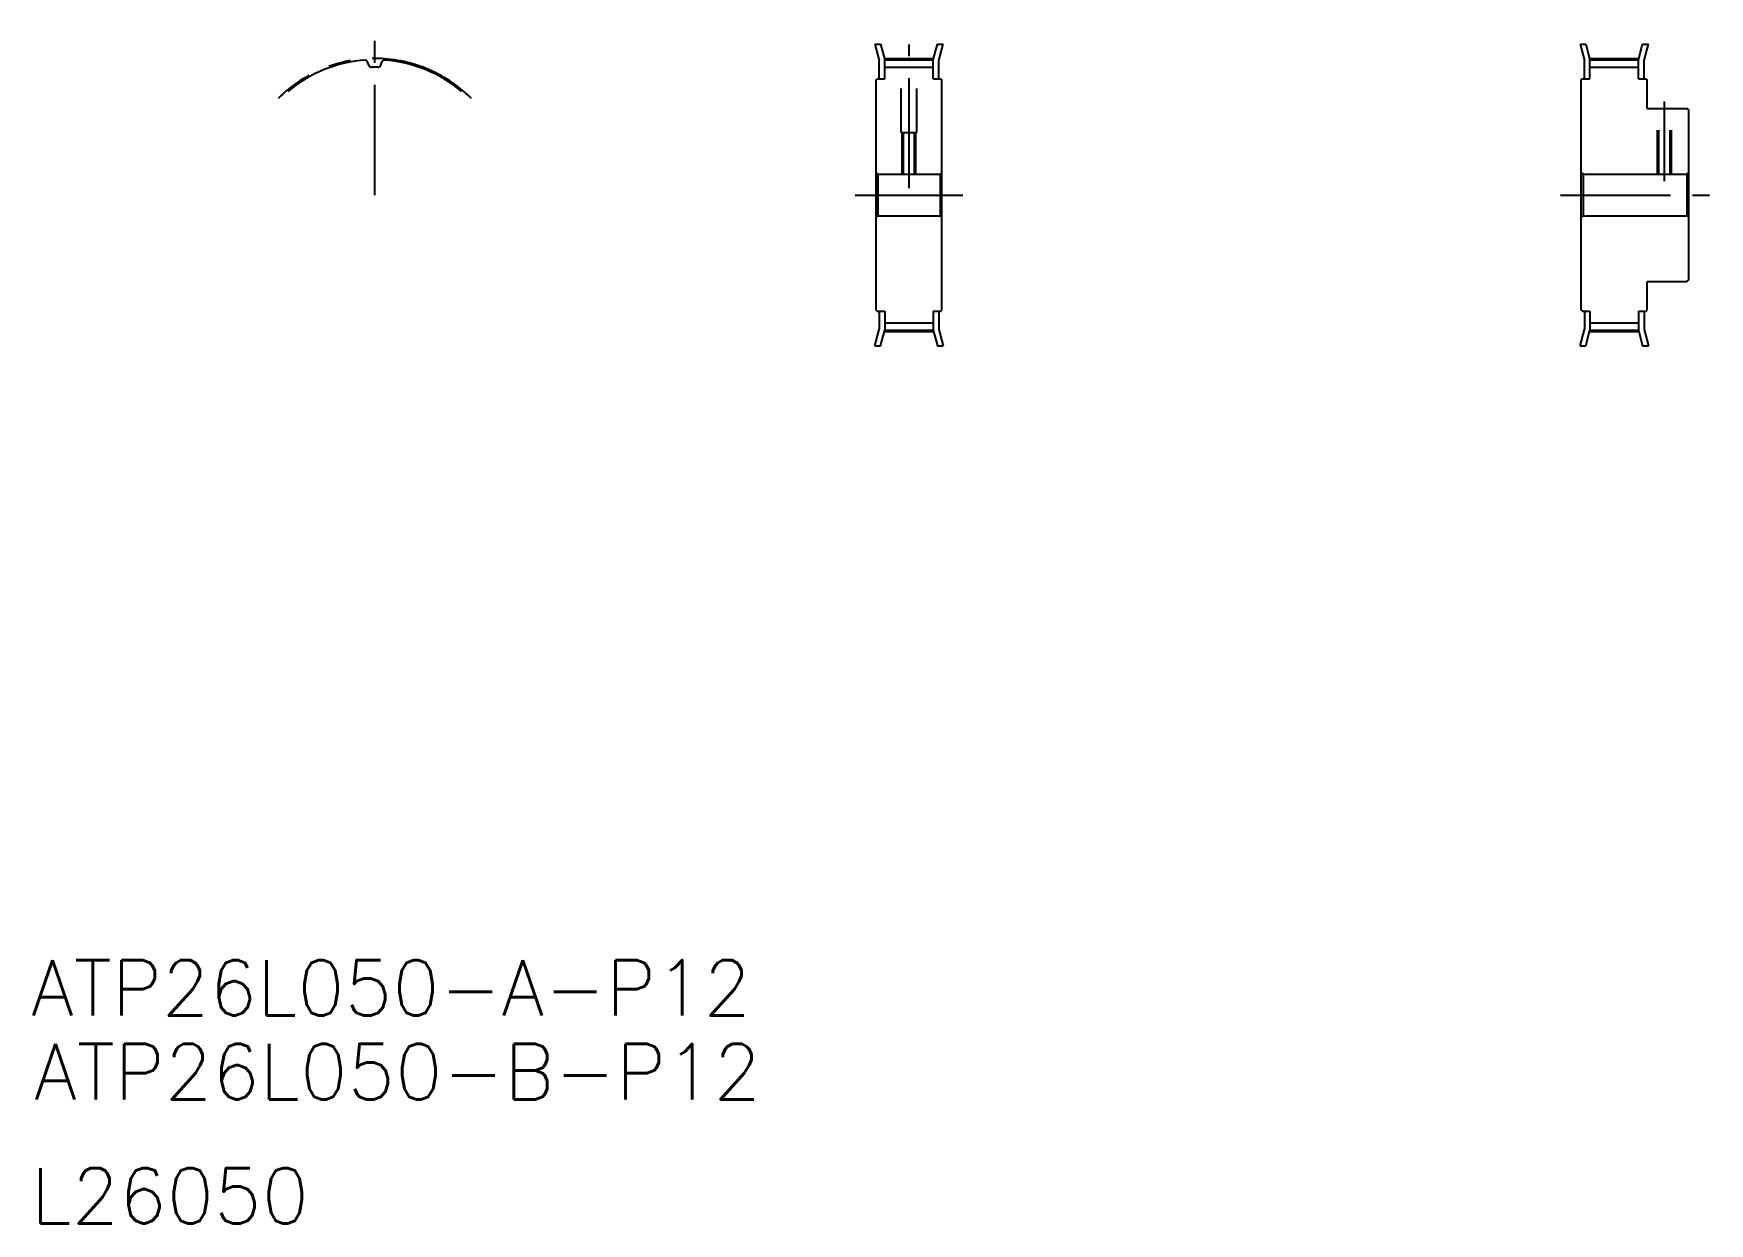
# Model space of a CAD drawing. Extents: x 187 to 671, y -162 to 181.
import ezdxf

# ---------------------------------------------------------------- set-up
doc = ezdxf.new("R2010")
doc.units = 0
doc.linetypes.add('CENTER', pattern=[50.8, 31.75, -6.35, 6.35, -6.35])
doc.linetypes.add('DASHED', pattern=[19.05, 12.7, -6.35])
doc.layers.get('0').update_dxf_attribs({"linetype": 'CONTINUOUS'})
doc.layers.add('CENTER', color=1, linetype='CENTER')
doc.styles.get("Standard").update_dxf_attribs({"font": 'txt', "bigfont": 'BIGFONT'})

msp = doc.modelspace()

# ---------------------------------------------------------------- linework, layer by layer
at = {"color": 7, "linetype": 'CONTINUOUS'}
for p, q in [((429.82, 178.32), (431.07, 173.64)), ((429.82, 178.32), (431.47, 178.32)), ((431.47, 178.32), (432.67, 173.85)), ((446.67, 173.85), (447.87, 178.32)), ((447.87, 178.32), (449.52, 178.32)), ((448.27, 173.64), (449.52, 178.32)), ((633.36, 178.32), (635.02, 178.32)), ((633.36, 178.32), (634.62, 173.64)), ((635.02, 178.32), (636.22, 173.85)), ((650.22, 173.85), (651.41, 178.32)), ((651.41, 178.32), (653.07, 178.32)), ((651.82, 173.64), (653.07, 178.32)), ((283.7, 172.28), (283.29, 173.41)), ((287.23, 172.28), (287.64, 173.41)), ((431.07, 168.32), (431.07, 173.64)), ((432.67, 173.85), (446.67, 173.85)), ((432.67, 168.32), (432.67, 173.85)), ((432.67, 171.72), (446.67, 171.72)), ((446.67, 168.32), (446.67, 173.85)), ((446.67, 171.08), (446.67, 171.08)), ((446.67, 169.7), (446.67, 169.7)), ((448.27, 168.32), (448.27, 173.64)), ((634.62, 168.32), (634.62, 173.64)), ((636.22, 173.85), (650.22, 173.85)), ((636.22, 168.32), (636.22, 173.85)), ((636.22, 171.72), (650.22, 171.72)), ((650.22, 168.32), (650.22, 173.85)), ((651.82, 168.32), (651.82, 173.64)), ((430.17, 168.02), (430.47, 168.32)), ((430.17, 101.62), (430.17, 168.02)), ((430.47, 168.32), (432.67, 168.32)), ((446.67, 168.32), (448.87, 168.32)), ((448.87, 168.32), (449.17, 168.02)), ((449.17, 101.62), (449.17, 168.02)), ((633.72, 168.02), (634.02, 168.32)), ((633.72, 101.62), (633.72, 168.02)), ((634.02, 168.32), (636.22, 168.32)), ((650.22, 168.32), (652.42, 168.32)), ((652.42, 168.32), (652.72, 168.02)), ((652.72, 159.82), (652.72, 168.02)), ((652.72, 159.82), (664.22, 159.82)), ((664.22, 159.82), (664.72, 159.32)), ((664.72, 110.32), (664.72, 159.32)), ((430.17, 141.32), (430.67, 140.82)), ((430.67, 140.82), (430.67, 128.82)), ((430.67, 140.82), (448.67, 140.82)), ((449.17, 141.32), (448.67, 140.82)), ((448.67, 140.82), (448.67, 128.82)), ((633.72, 141.32), (634.22, 140.82)), ((634.22, 140.82), (634.22, 128.82)), ((634.22, 140.82), (664.22, 140.82)), ((664.22, 140.82), (664.72, 141.32)), ((664.22, 140.82), (664.22, 128.82)), ((430.17, 128.32), (430.67, 128.82)), ((430.67, 128.82), (448.67, 128.82)), ((449.17, 128.32), (448.67, 128.82)), ((633.72, 128.32), (634.22, 128.82)), ((634.22, 128.82), (664.22, 128.82)), ((664.22, 128.82), (664.72, 128.32)), ((652.72, 101.62), (652.72, 109.82)), ((652.72, 109.82), (664.22, 109.82)), ((664.22, 109.82), (664.72, 110.32)), ((430.17, 101.62), (430.47, 101.32)), ((448.87, 101.32), (449.17, 101.62)), ((633.72, 101.62), (634.02, 101.32)), ((652.42, 101.32), (652.72, 101.62)), ((430.47, 101.32), (432.67, 101.32)), ((431.07, 101.32), (431.07, 95.99)), ((432.67, 101.32), (432.67, 95.78)), ((432.67, 97.91), (446.67, 97.91)), ((446.67, 101.32), (446.67, 95.78)), ((446.67, 101.32), (448.87, 101.32)), ((448.27, 101.32), (448.27, 95.99)), ((634.02, 101.32), (636.22, 101.32)), ((634.62, 101.32), (634.62, 95.99)), ((636.22, 101.32), (636.22, 95.78)), ((636.22, 97.91), (650.22, 97.91)), ((650.22, 101.32), (650.22, 95.78)), ((650.22, 101.32), (652.42, 101.32)), ((651.82, 101.32), (651.82, 95.99)), ((429.82, 91.32), (431.07, 95.99)), ((431.47, 91.32), (432.67, 95.78)), ((432.67, 95.78), (446.67, 95.78)), ((446.67, 95.78), (447.87, 91.32)), ((448.27, 95.99), (449.52, 91.32)), ((633.36, 91.32), (634.62, 95.99)), ((635.02, 91.32), (636.22, 95.78)), ((636.22, 95.78), (650.22, 95.78)), ((650.22, 95.78), (651.41, 91.32)), ((651.82, 95.99), (653.07, 91.32)), ((429.82, 91.32), (431.47, 91.32)), ((447.87, 91.32), (449.52, 91.32)), ((633.36, 91.32), (635.02, 91.32)), ((651.41, 91.32), (653.07, 91.32))]:
    msp.add_line(p, q, dxfattribs=at)
at = {"color": 3, "linetype": 'DASHED'}
for p, q in [((437.42, 152.82), (437.42, 171.72)), ((441.92, 152.82), (441.92, 171.72)), ((655.72, 140.82), (655.72, 159.82)), ((656.1, 140.82), (656.1, 159.82)), ((659.34, 140.82), (659.34, 159.82)), ((659.72, 140.82), (659.72, 159.82)), ((437.42, 152.82), (441.92, 152.82)), ((437.67, 140.82), (437.67, 152.82)), ((438.05, 140.82), (438.05, 152.82)), ((441.29, 140.82), (441.29, 152.82)), ((441.67, 140.82), (441.67, 152.82))]:
    msp.add_line(p, q, dxfattribs=at)
at = {"color": 7, "linetype": 'CONTINUOUS'}
for centre, radius, start, end in [((285.47, 134.82), 39.03, 93.9827, 130), ((282.79, 173.23), 0.53, 20, 93.9827), ((284.51, 172.57), 0.86, 200, 271.4495), ((285.47, 134.82), 36.9, 88.5505, 91.4495), ((286.42, 172.57), 0.86, 268.5505, 340), ((288.14, 173.23), 0.53, 86.0173, 160), ((285.47, 134.82), 39.03, 50, 86.0173)]:
    msp.add_arc(centre, radius, start, end, dxfattribs=at)
at = {"layer": 'CENTER', "color": 1, "linetype": 'CENTER'}
for p, q in [((285.47, 134.82), (285.47, 181.42)), ((432.57, 174.23), (446.77, 174.23)), ((439.67, 136.82), (439.67, 178.23)), ((636.12, 174.23), (650.32, 174.23)), ((657.72, 138.82), (657.72, 161.82)), ((424.17, 134.82), (455.17, 134.82)), ((627.72, 134.82), (670.72, 134.82)), ((432.57, 95.4), (446.77, 95.4)), ((636.12, 95.4), (650.32, 95.4))]:
    msp.add_line(p, q, dxfattribs=at)
msp.add_arc((285.47, 134.82), 39.41, 45, 135, dxfattribs=at)

# ---------------------------------------------------------------- texts
at = {"color": 7, "linetype": 'CONTINUOUS'}
for s, p in [('ATP26L050-A-P12', (186.28, -101.94)), ('ATP26L050-B-P12', (187.09, -126.15)), ('L26050', (186.28, -161.94))]:
    msp.add_text(s, height=16, dxfattribs=at).set_placement(p)

doc.saveas('drawing.dxf')
